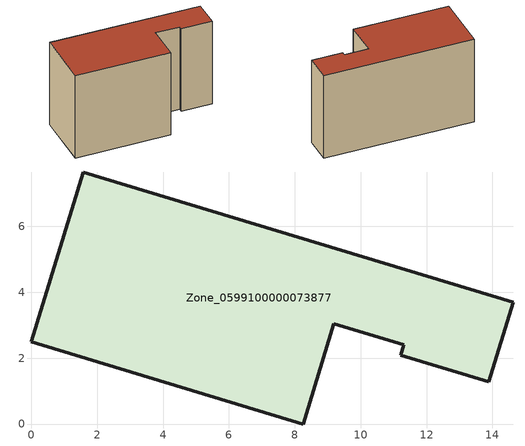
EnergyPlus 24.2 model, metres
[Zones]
Zone_0599100000073877
 floor ground (C_G): 14.63,3.69 13.89,1.28 11.21,2.09 11.3,2.4 9.18,3.05 8.25,0 0,2.49 1.58,7.65 z0
 wall outside (C_F): 1.58,7.65 0,2.49 8.25,0 9.18,3.05 11.3,2.4 11.21,2.09 13.89,1.28 14.63,3.69 1.58,7.65 z0:8.21
 roof outside (C_R): 14.63,3.69 1.58,7.65 0,2.49 8.25,0 9.18,3.05 11.3,2.4 11.21,2.09 13.89,1.28 z8.21
[BUILDING]
Pand.0599100000073877: North Axis=0; Terrain=City; Loads Convergence Tolerance Value=0.04; Temperature Convergence Tolerance Value=0.4; Solar Distribution=FullExterior; Maximum Number of Warmup Days=25; Minimum Number of Warmup Days=1
[Site:Location]
Rotterdam.The.Hague.AP_ZH_NLD Design_Conditions: Latitude=51.96; Longitude=4.45; Time Zone=1; Elevation=-4.5
[SITE:GROUNDTEMPERATURE:BUILDINGSURFACE]
18, 18, 18, 18, 18, 18, 18, 18, 18, 18, 18, 18
[MATERIAL] Thermal Absorptance=0.9; Solar Absorptance=0.7; Visible Absorptance=0.7
Name | Roughness | Thickness | Conductivity | Density | Specific Heat
G.TI.1975-1991 | MediumSmooth | 0.15 | 0.288461 | 540 | 1210
F.TI.1975-1991 | Rough | 0.3 | 0.230769 | 1920 | 840
R.TI.1975-1991 | MediumRough | 0.2 | 0.153846 | 1500 | 1000
[CONSTRUCTION]
C_G: G.TI.1975-1991
C_F: F.TI.1975-1991
C_R: R.TI.1975-1991
[ZONE]
Zone_0599100000073877: Type=1; Multiplier=1; Ceiling Height=Autocalculate; Volume=Autocalculate; Floor Area=autocalculate; Part of Total Floor Area=Yes
[ZONEINFILTRATION:DESIGNFLOWRATE]
Infil_Zone_0599100000073877: Zone or ZoneList or Space or SpaceList=Zone_0599100000073877; Schedule=AlwaysOn; Design Flow Rate Calculation Method=Flow/Area; Flow Rate per Floor Area=0.003; Constant Term Coefficient=1; Temperature Term Coefficient=0; Velocity Term Coefficient=0; Velocity Squared Term Coefficient=0
[HVACTEMPLATE:ZONE:IDEALLOADSAIRSYSTEM]
Zone_0599100000073877: Maximum Heating Supply Air Temperature=50; Minimum Cooling Supply Air Temperature=13; Maximum Heating Supply Air Humidity Ratio=0.0156; Minimum Cooling Supply Air Humidity Ratio=0.0077; Heating Limit=NoLimit; Cooling Limit=NoLimit; Dehumidification Control Type=ConstantSensibleHeatRatio; Cooling Sensible Heat Ratio=0.7; Dehumidification Setpoint=60; Humidification Control Type=None; Humidification Setpoint=30; Outdoor Air Method=None; Outdoor Air Flow Rate per Person=0.00944; Outdoor Air Flow Rate per Zone Floor Area=0; Outdoor Air Flow Rate per Zone=0; Demand Controlled Ventilation Type=None; Outdoor Air Economizer Type=NoEconomizer; Heat Recovery Type=None; Sensible Heat Recovery Effectiveness=0.7; Latent Heat Recovery Effectiveness=0.65
[ZONECONTROL:THERMOSTAT]
ThermostatControl_Zone_0599100000073877: Zone or ZoneList=Zone_0599100000073877; Control Type Schedule=DualSetpointControlType; Control 1=Thermostat_Zone_0599100000073877; Temperature Difference Between Cutout And Setpoint=0
[THERMOSTATSETPOINT:DUALSETPOINT]
Thermostat_Zone_0599100000073877: Heating Setpoint Temperature Schedule=HeatingSetpoint_Zone_0599100000073877; Cooling Setpoint Temperature Schedule=CoolingSetpoint_Zone_0599100000073877
[SCHEDULE:COMPACT]
HeatingSetpoint_Zone_0599100000073877: Through: 12/31, For: AllDays, Until: 24:00, 21
CoolingSetpoint_Zone_0599100000073877: Through: 12/31, For: AllDays, Until: 24:00, 24
DualSetpointControlType: Through: 12/31, For: AllDays, Until: 24:00, 4
AlwaysOn: Through: 12/31, For: AllDays, Until: 24:00, 1
